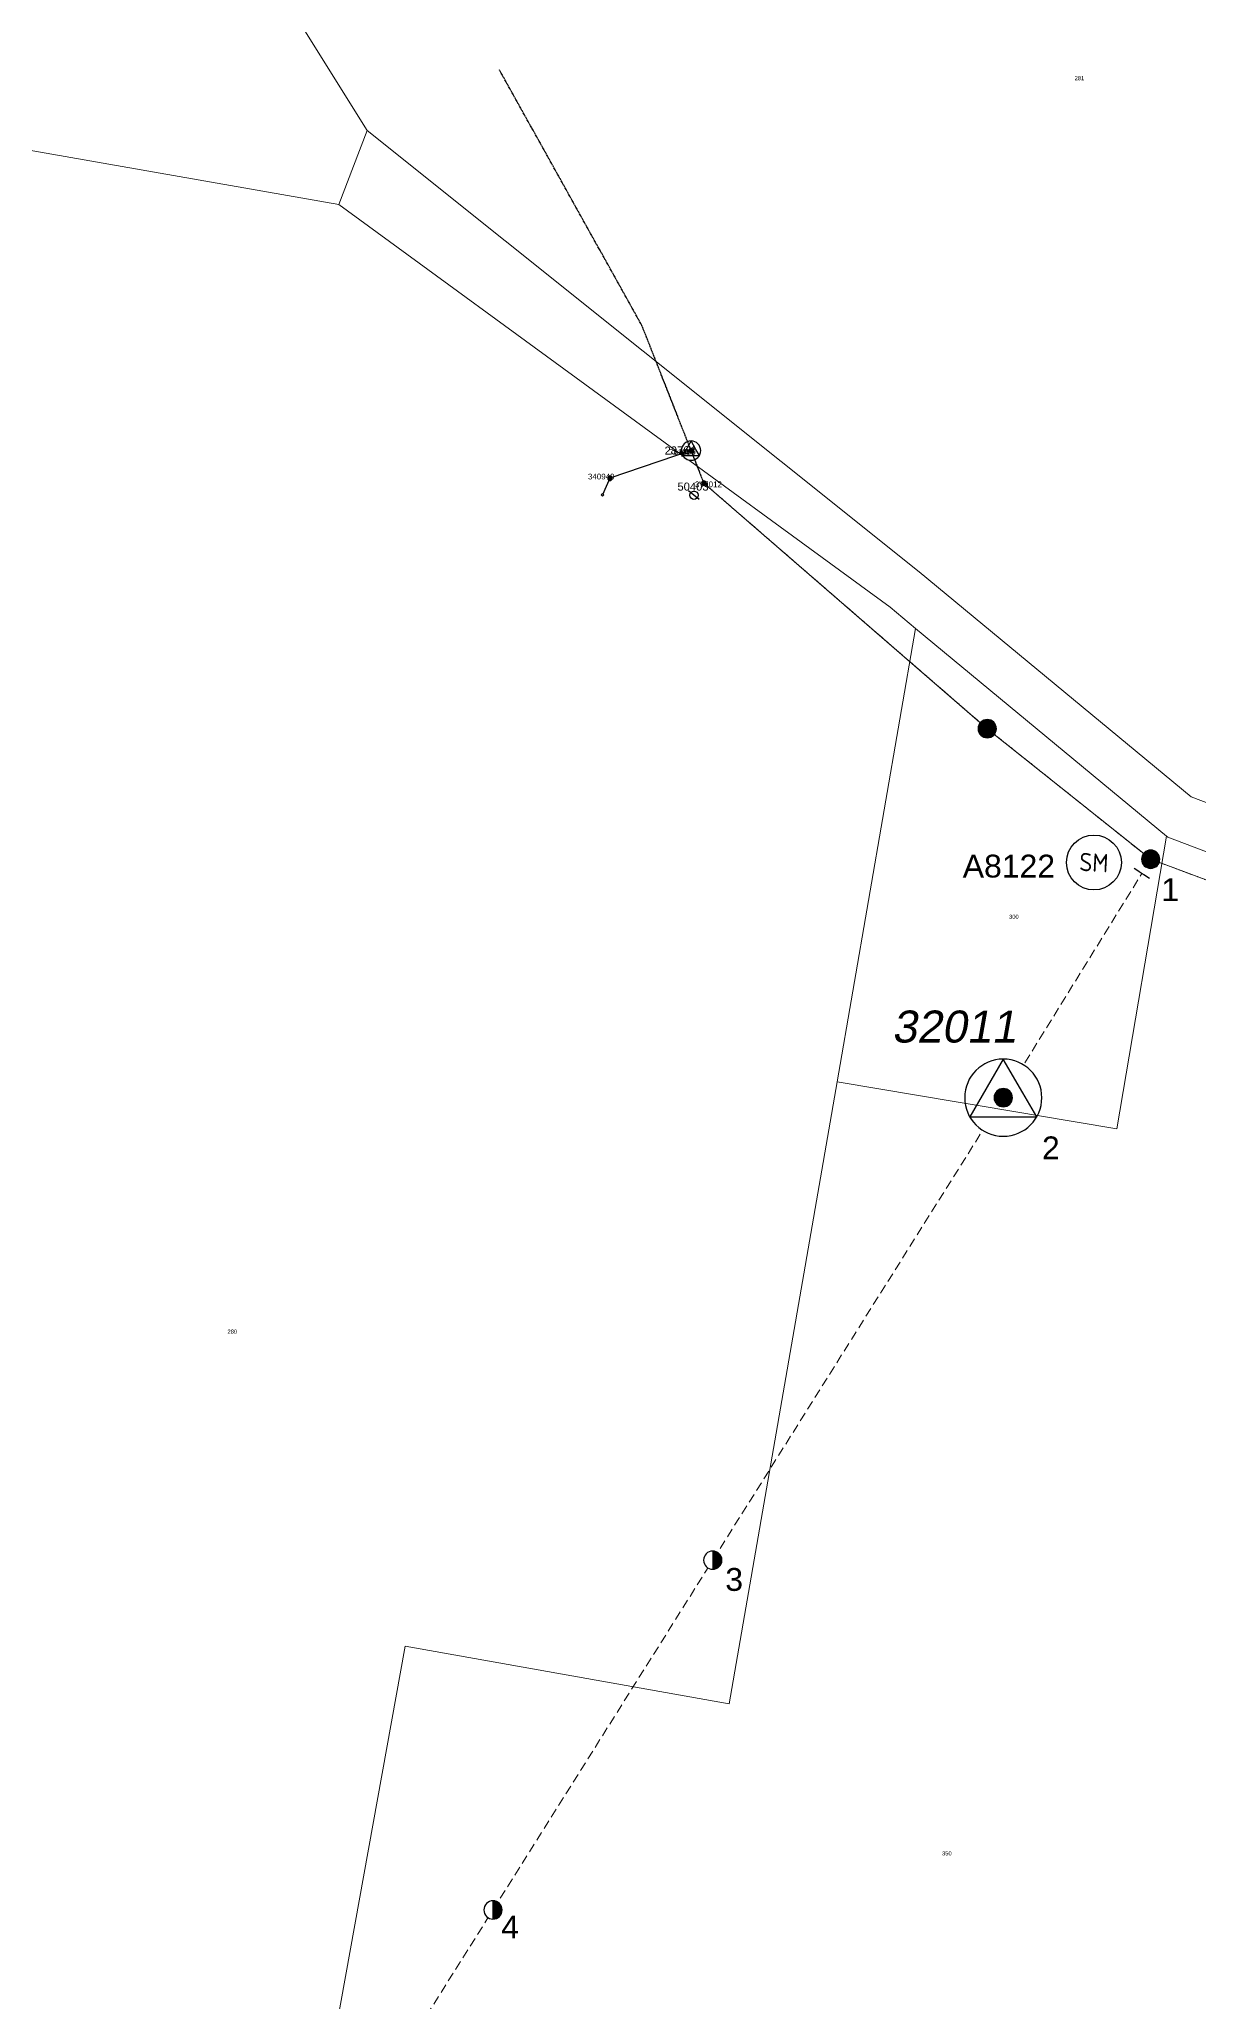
# Model space of a CAD drawing. Header units: metres. Extents: x 234668 to 239817, y 6157151 to 6160743.
# Drawn here: x 237013 to 237520, y 6159248 to 6160106 of the extents above; entities that cross this region are included whole.
import ezdxf
from ezdxf.enums import TextEntityAlignment as Align

# ---------------------------------------------------------------- set-up
doc = ezdxf.new("R2010")
doc.units = ezdxf.units.M
doc.linetypes.add('Cable Exist OH', pattern=[1, 1, 0])
doc.linetypes.add('Cable New OH', pattern=[6, 4, -2])
doc.layers.get('0').update_dxf_attribs({"color": 6})
for name, color, linetype in [('_User_HV_Exist', 7, 'Continuous'), ('Equip_LV_EXT', 7, 'Continuous'), ('Equip_SP_HV_EXT', 7, 'Continuous'), ('Mains_HV_EXT', 7, 'Continuous'), ('Mains_HV_NEW', 2, 'Continuous'), ('Mains_HV_New_A10', 2, 'Continuous'), ('OH_Details_SP_MISC', 7, 'Continuous'), ('Services_SP_EXT', 7, 'Continuous'), ('Sub_SP_TR_HV_LV_EXT', 7, 'Continuous'), ('SupportsOH_SP_TR_HV_LV_SL_EXT', 7, 'Continuous'), ('SupportsOH_SP_TR_HV_LV_SL_MOD', 3, 'Continuous'), ('SupportsOH_SP_TR_HV_LV_SL_NEW', 2, 'Continuous')]:
    doc.layers.add(name, color=color, linetype=linetype)
doc.layers.add('Cadastre Land Parcels_SP_EXT', color=8, linetype='Continuous', lineweight=5)
doc.layers.add('Cadastre Roads_SP_EXT', color=8, linetype='Continuous', lineweight=5)
doc.styles.add('HVSW_LABEL', font='arial.ttf')
doc.styles.add('iecARIAL', font='arial.ttf', dxfattribs={"height": 2})
doc.styles.add('IESYMBOL1', font='isocp.shx')
doc.styles.add('POLE_LABEL', font='arial.ttf')
doc.styles.get("Standard").update_dxf_attribs({"font": 'arial.ttf'})
doc.styles.add('SWITCH_LABEL', font='arial.ttf', dxfattribs={"height": 2.5})

# ---------------------------------------------------------------- blocks, each defined once
blk = doc.blocks.new('SUB_POLE_EXT')
blk.add_wipeout([(0, 4.22), (0.42, 4.2), (0.83, 4.14), (1.21, 4.05), (1.62, 3.9), (1.99, 3.72), (2.35, 3.51), (2.68, 3.26), (2.99, 2.99), (3.28, 2.66), (3.52, 2.34), (3.76, 1.92), (3.9, 1.62), (4.04, 1.23), (4.18, 0.63), (4.22, 0), (4.18, -0.61), (4.06, -1.15), (3.9, -1.62), (3.58, -2.24), (3.22, -2.73), (2.97, -3.01), (2.68, -3.26), (2.36, -3.5), (2, -3.72), (1.64, -3.89), (1.25, -4.03), (0.82, -4.14), (0.42, -4.2), (0, -4.22), (-0.41, -4.2), (-0.8, -4.15), (-1.21, -4.05), (-1.62, -3.9), (-1.99, -3.73), (-2.35, -3.51), (-2.68, -3.26), (-2.96, -3.02), (-3.23, -2.72), (-3.51, -2.35), (-3.71, -2.01), (-3.91, -1.6), (-4.05, -1.21), (-4.16, -0.76), (-4.22, -0.14), (-4.21, 0.39), (-4.14, 0.83), (-4.03, 1.27), (-3.9, 1.63), (-3.71, 2.02), (-3.5, 2.37), (-3.28, 2.67), (-2.99, 2.99), (-2.68, 3.27), (-2.33, 3.52), (-1.98, 3.73), (-1.63, 3.9), (-1.2, 4.05), (-0.78, 4.15), (-0.4, 4.21)])
blk.add_line((2.16, 0.48), (2.16, 0.48, 0))
blk.add_lwpolyline([(-4.22, 0, 1), (4.22, 0, 1)], format="xyb", close=True)
blk.add_lwpolyline([(2.14, 0.52), (0, 4.22), (-3.66, -2.11), (3.66, -2.11)], close=True)
for tag, height, flags, p in [('ASSET_NUM', 3.5, 8, (2, 2)), ('STREET_CODE', 0.2, 9, (1.5, 0)), ('CONSTRUCTED_VOLTAGE', 0.2, 9, (1.5, -0.2)), ('OPERATING_VOLTAGE', 0.2, 9, (1.5, -0.6)), ('OPERATED_BY', 0.2, 9, (1.5, -0.8)), ('ORIENTATION', 0.2, 9, (1.5, -1.2)), ('OWNED_BY', 0.2, 9, (1.5, -1.4)), ('SECONDARY_VOLTAGE', 0.2, 9, (1.5, -1.6)), ('STATE', 0.2, 9, (1.5, -1.8)), ('SUBSTATION_TYPE', 0.2, 9, (1.5, -2)), ('NO_PHASES', 0.2, 9, (1.5, -0.4)), ('MAINTAINED_BY', 0.2, 9, (1.5, -1)), ('USAGE', 0.2, 9, (1.5, -2.2)), ('STREETNAME', 0.2, 9, (1.5, -2.8)), ('SUBURB', 0.2, 9, (1.5, -3)), ('Z', 0.2, 1, (1.5, -3.4)), ('LEGEND', 0.2, 9, (1.5, -2.4)), ('LOCATION', 0.2, 9, (1.5, -2.6)), ('NOTES', 0.2, 9, (1.5, -3.2))]:
    blk.add_attdef(tag, text='', height=height, dxfattribs=dict(flags=flags)).set_placement(p, align=Align.MIDDLE_LEFT)
blk = doc.blocks.new('LV_OH_LINKS_DISTFUSE_EXT')
for p, q in [((0, 0), (0.96, 0)), ((3.84, 0), (4.8, 0))]:
    blk.add_line(p, q)
blk.add_lwpolyline([(3.84, -1.2), (3.84, 1.2), (0.96, -1.2), (0.96, 1.2)], close=True)
at = {"flags": 9}
for tag, p in [('ACTUAL_STATUS', (0, 0)), ('CONSTRUCTED_VOLTAGE', (0, -0.2)), ('OPERATING_VOLTAGE', (0, -0.6)), ('ORIENTATION', (0, -0.8)), ('OWNED_BY', (0, -1)), ('STATE', (0, -1.2)), ('SWITCH_TYPE', (0, -1.4)), ('NO_PHASES', (0, -0.4)), ('USAGE', (0, -1.6)), ('NOTES', (0, -1.8))]:
    blk.add_attdef(tag, text='', height=0.2, dxfattribs=at).set_placement(p, align=Align.MIDDLE_LEFT)
at = {"flags": 1}
blk.add_attdef('Z', (0, 0), '', height=0.2, dxfattribs=at)
blk = doc.blocks.new('CCP_EXT')
blk.add_wipeout([(0, 0.57), (0.57, 0), (0, -0.57), (-0.57, 0)])
blk.add_lwpolyline([(-0.57, 0), (0, 0.57), (0.57, 0), (0, -0.57), (-0.57, 0)])
at = {"flags": 1}
blk.add_attdef('Z', (0, 0), '', height=0.2, dxfattribs=at)
at = {"flags": 9}
for tag, p in [('CCP_TYPE', (0, 0)), ('CONSTRUCTED_VOLTAGE', (0, -0.2)), ('OPERATING_VOLTAGE', (0, -0.6)), ('ORIENTATION', (0, -0.8)), ('OWNED_BY', (0, -1)), ('STATE', (0, -1.8)), ('NO_PHASES', (0, -0.4)), ('USAGE', (0, -1.2)), ('LEGEND', (0, -1.4)), ('LIFE_SUPPORT', (0, -1.6)), ('NOTES', (0, -2))]:
    blk.add_attdef(tag, text='', height=0.2, dxfattribs=at).set_placement(p, align=Align.MIDDLE_LEFT)
blk = doc.blocks.new('POLE_EXT')
blk.add_hatch(color=256).paths.add_polyline_path([(-1, 0, 1), (1, 0, 1)])
blk.add_lwpolyline([(-1, 0, 1), (1, 0, 1)], format="xyb", close=True)
for tag, height, flags, p in [('pNumber', 2.5, 8, (-17.84, 2.07)), ('OWNED_BY', 0.2, 9, (1.35, -0.4)), ('SPECIAL_USE', 0.2, 9, (1.35, -0.8)), ('STATE', 0.2, 9, (1.35, -1)), ('cLV', 0.2, 9, (1.35, -1.4)), ('hDepth', 0.2, 9, (1.35, -1.6)), ('hDia', 0.2, 9, (1.35, -1.8)), ('cHV', 0.2, 9, (1.35, -2)), ('PARENT', 0.2, 9, (1.35, -0.6)), ('USAGE', 0.2, 9, (1.35, -1.2)), ('LBRACKET', 0.2, 9, (1.35, -2.2)), ('cLinedev', 0.2, 9, (1.35, -3.4)), ('pExisting', 0.2, 9, (1.35, -3.8)), ('pFooting', 0.2, 9, (1.35, -4.4)), ('LExisting', 0.2, 9, (1.35, -2.4)), ('LANTNUMBER', 0.2, 9, (1.35, -2.6)), ('LOther', 0.2, 9, (1.35, -2.8)), ('LRemove', 0.2, 9, (1.35, -3)), ('LEGEND', 0.2, 9, (1.35, -3.2)), ('LOCATION', 0.2, 9, (1.35, -3.6)), ('PFNUMBER', 0.2, 9, (1.35, -4)), ('NEWPFNUMBER', 0.2, 9, (1.35, -4.2)), ('pNew', 0.2, 9, (1.35, -4.6)), ('pRelocate', 0.2, 9, (1.35, -5)), ('pRemove', 0.2, 9, (1.35, -5.2)), ('pReplace', 0.2, 9, (1.35, -5.4)), ('pStay', 0.2, 9, (1.35, -5.6)), ('pType', 0.2, 9, (1.35, -5.8)), ('cspan', 0.2, 9, (1.35, -6)), ('STREETNAME', 0.2, 9, (1.35, -6.2)), ('SUBURB', 0.2, 9, (1.35, -6.4)), ('OPERATED_BY', 0.2, 9, (1.36, -7.01)), ('NOTES', 0.2, 9, (1.35, -6.6)), ('MAINTAINED_BY', 0.2, 9, (1.36, -6.81))]:
    blk.add_attdef(tag, text='', height=height, dxfattribs=dict(flags=flags)).set_placement(p, align=Align.MIDDLE_LEFT)
at = {"style": 'POLE_LABEL'}
for tag, height, flags, p in [('ASSET_NUM', 2.5, 8, (2, 2)), ('STRUCTURE_PLANT_NUMBER', 0.2, 9, (1.35, 0.03)), ('STREET_CODE', 0.2, 9, (1.35, -0.2))]:
    blk.add_attdef(tag, text='', height=height, dxfattribs=dict(at, flags=flags)).set_placement(p, align=Align.MIDDLE_LEFT)
at = {"flags": 1}
blk.add_attdef('Z', (1.35, -7.33), '', height=0.2, dxfattribs=at)
blk = doc.blocks.new('HV_ABS_CLOSED_EXT')
blk.add_line((-3, 6.87), (3, 6.87))
blk.add_circle((0, 6.87), 1.8)
at = {"flags": 1}
blk.add_attdef('Z', (0, 0), '', height=0.2, dxfattribs=at)
at = {"style": 'HVSW_LABEL'}
for tag, height, flags, p in [('ASSET_NUM', 3.5, 8, (2, 2)), ('STREET_CODE', 0.2, 9, (0, -0.2))]:
    blk.add_attdef(tag, text='', height=height, dxfattribs=dict(at, flags=flags)).set_placement(p, align=Align.MIDDLE_LEFT)
at = {"flags": 9}
for tag, p in [('ACTUAL_STATUS', (0, -0.4)), ('CONSTRUCTED_VOLTAGE', (0, -0.6)), ('OPERATING_VOLTAGE', (0, -1)), ('ORIENTATION', (0, -1.2)), ('OWNED_BY', (0, -1.4)), ('STATE', (0, -1.6)), ('SWITCH_TYPE', (0, -1.8)), ('STREETNAME', (0, -2.6)), ('SUBURB', (0, -2.8)), ('NO_PHASES', (0, -0.8)), ('USAGE', (0, -2)), ('LEGEND', (0, -2.2)), ('LOCATION', (0, -2.4)), ('NOTES', (0, -3))]:
    blk.add_attdef(tag, text='', height=0.2, dxfattribs=at).set_placement(p, align=Align.MIDDLE_LEFT)
blk = doc.blocks.new('*U39')
blk.add_circle((-4.39, -0.83), 3)
at = {"style": 'IESYMBOL1'}
blk.add_text('SM', height=2, dxfattribs=at).set_placement((-4.39, -0.83), align=Align.MIDDLE)
at = {"style": 'SWITCH_LABEL'}
for tag, height, flags, p in [('ASSET_NUM', 2.5, 8, (2, 2)), ('STREET_CODE', 0.2, 9, (0, -0.2))]:
    blk.add_attdef(tag, text='', height=height, dxfattribs=dict(at, flags=flags)).set_placement(p, align=Align.MIDDLE_LEFT)
at = {"flags": 1}
blk.add_attdef('Z', (0, 0), '', height=0.2, dxfattribs=at)
at = {"flags": 9}
for tag, p in [('ACTUAL_STATUS', (0, -0.4)), ('CONSTRUCTED_VOLTAGE', (0, -0.6)), ('OPERATING_VOLTAGE', (0, -1)), ('ORIENTATION', (0, -1.2)), ('OWNED_BY', (0, -1.4)), ('SECTIONALISER_TYPE', (0, -1.6)), ('STATE', (0, -1.8)), ('NO_PHASES', (0, -0.8)), ('USAGE', (0, -2)), ('LEGEND', (0, -2.2)), ('STREETNAME', (0, -2.6)), ('SUBURB', (0, -2.8)), ('LOCATION', (0, -2.4)), ('NOTES', (0, -3))]:
    blk.add_attdef(tag, text='', height=0.2, dxfattribs=at).set_placement(p, align=Align.MIDDLE_LEFT)
blk = doc.blocks.new('POLE_REPLACE_NEW')
for tag, flags, p in [('LExisting', 9, (1.5, -2.2)), ('cLinedev', 9, (1.5, -3.2)), ('LANTNUMBER', 9, (1.5, -2.4)), ('LOther', 9, (1.5, -2.6)), ('LRemove', 9, (1.5, -2.8)), ('LEGEND', 9, (1.5, -3)), ('pExisting', 9, (1.5, -3.4)), ('PFNUMBER', 9, (1.5, -3.6)), ('NEWPFNUMBER', 9, (1.5, -3.8)), ('pFooting', 9, (1.5, -4)), ('pNew', 9, (1.5, -4.2)), ('pNumber', 9, (1.5, -4.4)), ('cspan', 9, (1.5, -5.6)), ('SUBURB', 9, (1.5, -5.8)), ('STREETNAME', 9, (1.5, -6)), ('pRelocate', 9, (1.5, -4.6)), ('pRemove', 9, (1.5, -4.8)), ('pReplace', 9, (1.5, -5)), ('pStay', 9, (1.5, -5.2)), ('pType', 9, (1.5, -5.4)), ('LOCATION', 9, (1.5, -6.2)), ('NOTES', 9, (1.5, -6.4)), ('OPERATED_BY', 9, (1.5, -6.6)), ('Z', 1, (1.5, -7)), ('MAINTAINED_BY', 9, (1.5, -6.8))]:
    blk.add_attdef(tag, text='', height=0.2, dxfattribs=dict(flags=flags)).set_placement(p, align=Align.MIDDLE_LEFT)
blk.add_wipeout([(0, 1), (-0.13, 0.99), (-0.25, 0.97), (-0.37, 0.93), (-0.48, 0.88), (-0.59, 0.81), (-0.68, 0.73), (-0.77, 0.64), (-0.84, 0.54), (-0.9, 0.43), (-0.95, 0.31), (-0.98, 0.19), (-1, 0.06), (-1, -0.06), (-0.98, -0.19), (-0.95, -0.31), (-0.9, -0.43), (-0.84, -0.54), (-0.77, -0.64), (-0.68, -0.73), (-0.59, -0.81), (-0.48, -0.88), (-0.37, -0.93), (-0.25, -0.97), (-0.13, -0.99), (0, -1), (0.13, -0.99), (0.25, -0.97), (0.37, -0.93), (0.48, -0.88), (0.59, -0.81), (0.68, -0.73), (0.77, -0.64), (0.84, -0.54), (0.9, -0.43), (0.95, -0.31), (0.98, -0.19), (1, -0.06), (1, 0.06), (0.98, 0.19), (0.95, 0.31), (0.9, 0.43), (0.84, 0.54), (0.77, 0.64), (0.68, 0.73), (0.59, 0.81), (0.48, 0.88), (0.37, 0.93), (0.25, 0.97), (0.13, 0.99)])
h = blk.add_hatch(color=256)
edge = h.paths.add_edge_path()
edge.add_arc((0, 0), 1, 270, 450)
edge.add_line((0, 1), (0, -1))
blk.add_lwpolyline([(0, 1), (0, -1)])
at = {"lineweight": -3}
blk.add_arc((0, 0), 1, 90, 270, dxfattribs=at)
blk.add_arc((0, 0), 1, 270, 90)
for tag, height, flags, p in [('ASSET_NUM', 2.5, 8, (2, 2)), ('STREET_CODE', 0.2, 9, (1.5, 0)), ('OWNED_BY', 0.2, 9, (1.5, -0.2)), ('SPECIAL_USE', 0.2, 9, (1.5, -0.6)), ('STATE', 0.2, 9, (1.5, -0.8)), ('cLV', 0.2, 9, (1.5, -1.2)), ('cHV', 0.2, 9, (1.5, -1.8)), ('PARENT', 0.2, 9, (1.5, -0.4)), ('USAGE', 0.2, 9, (1.5, -1)), ('hDepth', 0.2, 9, (1.5, -1.4)), ('hDia', 0.2, 9, (1.5, -1.6)), ('LBRACKET', 0.2, 9, (1.5, -2))]:
    blk.add_attdef(tag, text='', height=height, dxfattribs=dict(flags=flags)).set_placement(p, align=Align.MIDDLE_LEFT)
at = {"style": 'POLE_LABEL', "flags": 9}
blk.add_attdef('STRUCTURE_PLANT_NUMBER', text='', height=0.2, dxfattribs=at).set_placement((1.5, 0.24), align=Align.MIDDLE_LEFT)
blk = doc.blocks.new('End Shackle_NEW')
at = {"flags": 9}
for tag, p in [('STATE', (0, -1.2)), ('OPERATED_BY', (0, -2.01)), ('USAGE', (0, -1.4)), ('NOTES', (0, -1.6)), ('MAINTAINED_BY', (0, -1.81))]:
    blk.add_attdef(tag, text='', height=0.2, dxfattribs=at).set_placement(p, align=Align.MIDDLE_LEFT)
blk.add_wipeout([(-0.25, 0), (-0.25, 1.81), (0.25, 1.82), (0.25, 0)])
blk.add_line((1, 1.81), (-1, 1.81))
at = {"flags": 1}
blk.add_attdef('Z', (0, 0), '', height=0.2, dxfattribs=at)
at = {"flags": 9}
for tag, p in [('CONNECTOR_TYPE', (0, 0)), ('CONSTRUCTED_VOLTAGE', (0, -0.2)), ('OPERATING_VOLTAGE', (0, -0.6)), ('ORIENTATION', (0, -0.8)), ('OWNED_BY', (0, -1)), ('NO_PHASES', (0, -0.4))]:
    blk.add_attdef(tag, text='', height=0.2, dxfattribs=at).set_placement(p, align=Align.MIDDLE_LEFT)

msp = doc.modelspace()

# ---------------------------------------------------------------- linework, layer by layer
at = {"layer": '_User_HV_Exist', "color": 7, "linetype": 'Cable Exist OH', "lineweight": 0, "flags": 128}
msp.add_lwpolyline([(237499.21, 6159747.31), (237427.7, 6159804.41), (237303.73, 6159911.8)], dxfattribs=at)
at = {"layer": '_User_HV_Exist', "color": 7, "linetype": 'Cable Exist OH', "lineweight": 0}
msp.add_lwpolyline([(237623.75, 6159700.89), (237499.21, 6159747.31)], dxfattribs=at)
at = {"layer": 'Cadastre Land Parcels_SP_EXT', "linetype": 'Continuous'}
msp.add_lwpolyline([(237858.55, 6160488.2), (237858.36, 6160488.3), (237695.5, 6160550.62), (237575.2, 6160587.28), (237458.72, 6160538.22), (237444.06, 6160537.58), (237172.4, 6160525.4), (237171.48, 6160457.98), (237050.01, 6160236.23), (237156.42, 6160066.06), (237397.94, 6159873.09), (237516.97, 6159774.55), (237658.38, 6159720.95), (237715.1, 6159842.48), (237695.91, 6159955.74), (237858.55, 6160488.2)], close=True, dxfattribs=at)
at = {"layer": 'Mains_HV_New_A10', "color": 2, "linetype": 'Cable New OH', "lineweight": 0}
msp.add_lwpolyline([(236629.37, 6158375.28), (236698.87, 6158481.41), (236818.78, 6158669.35), (236911.54, 6158814.25), (237036.78, 6159010.24), (237083.41, 6159083.88), (237211.42, 6159287.72), (237307.61, 6159440.7), (237434.71, 6159643), (237499.21, 6159747.31)], dxfattribs=at)
at = {"layer": 'OH_Details_SP_MISC', "color": 7, "linetype": 'Continuous', "lineweight": 0, "flags": 128}
msp.add_lwpolyline([(237499.21, 6159747.31), (237427.7, 6159804.41), (237303.73, 6159911.87)], dxfattribs=at)
at = {"layer": 'OH_Details_SP_MISC', "color": 7, "linetype": 'Continuous', "lineweight": 0}
msp.add_lwpolyline([(237623.75, 6159700.89), (237499.21, 6159747.31)], dxfattribs=at)

# ---------------------------------------------------------------- block references
at = {"layer": 'Equip_SP_HV_EXT'}
ref = msp.add_blockref('HV_ABS_CLOSED_EXT', (237303.76, 6159911.82), dxfattribs=dict(at, rotation=140.3146123316228))
ref.add_attrib('ASSET_NUM', '50403', dxfattribs={"layer": '0', "height": 3.5, "style": 'HVSW_LABEL'}).set_placement((237305.76, 6159912.07), align=Align.TOP_RIGHT)
ref = msp.add_blockref('*U39', (237492.09, 6159748.29), dxfattribs=dict(at, xscale=4, yscale=4, zscale=4, rotation=357.073955963588))
ref.add_attrib('ASSET_NUM', 'A8122', (237416.99, 6159739.31), dxfattribs={"layer": '0', "height": 10, "style": 'SWITCH_LABEL'})
at = {"layer": 'SupportsOH_SP_TR_HV_LV_SL_EXT'}
ref = msp.add_blockref('POLE_EXT', (237262.64, 6159913.95), dxfattribs=at)
ref.add_attrib('ASSET_NUM', '340949', dxfattribs={"layer": '0', "height": 2.5, "style": 'POLE_LABEL'}).set_placement((237264.64, 6159914.7), align=Align.MIDDLE_RIGHT)
ref = msp.add_blockref('POLE_EXT', (237303.73, 6159911.8), dxfattribs=at)
ref.add_attrib('ASSET_NUM', '3VJ012', dxfattribs={"layer": '0', "height": 2.5, "style": 'POLE_LABEL'}).set_placement((237305.73, 6159912.55), align=Align.TOP_CENTER)
at = {"layer": 'SupportsOH_SP_TR_HV_LV_SL_MOD', "xscale": 4, "yscale": 4, "zscale": 4}
msp.add_blockref('POLE_EXT', (237427.7, 6159804.41), dxfattribs=at)

# ---------------------------------------------------------------- texts
at = {"layer": 'Cadastre Land Parcels_SP_EXT'}
for s, p in [('281', (237465.93, 6160088.07)), ('300', (237437.26, 6159721.25)), ('280', (237095.29, 6159539.79)), ('350', (237407.94, 6159311.54))]:
    msp.add_text(s, height=1.8, dxfattribs=at).set_placement(p)

# ---------------------------------------------------------------- next in the draw order: block references
at = {"layer": 'SupportsOH_SP_TR_HV_LV_SL_MOD'}
ref = msp.add_blockref('SUB_POLE_EXT', (237434.71, 6159643), dxfattribs=dict(at, xscale=4, yscale=4, zscale=4))
ref.add_attrib('ASSET_NUM', '32011', dxfattribs={"layer": '0', "height": 14, "oblique": 10}).set_placement((237386, 6159681.12), align=Align.TOP_LEFT)

# ---------------------------------------------------------------- next in the draw order: linework, layer by layer
at = {"layer": 'Cadastre Land Parcels_SP_EXT', "linetype": 'Continuous'}
for points in [[(237362.03, 6159650.01), (237396.38, 6159848.24), (237385.18, 6159857.51), (237144.04, 6160033.73), (237001.78, 6160058.65), (236873.26, 6159284.21), (236665.29, 6159317.58), (236629.44, 6159092.05), (237102.86, 6159014.86), (237173.04, 6159403.02), (237314.84, 6159377.87), (237362.03, 6159650.01)], [(237506.13, 6159757.44), (237396.38, 6159848.24), (237362.03, 6159650.01), (237484.47, 6159629.33), (237506.13, 6159757.44)], [(237839.64, 6159630.6), (237506.74, 6159756.94), (237506.13, 6159757.44), (237484.47, 6159629.33), (237362.03, 6159650.01), (237314.84, 6159377.87), (237173.04, 6159403.02), (237102.86, 6159014.86), (237137.11, 6159009.28), (237157.01, 6159006.07), (237353.01, 6158974.11), (237637.39, 6158927.72), (237728.98, 6158912.8), (237839.64, 6159630.6)]]:
    msp.add_lwpolyline(points, close=True, dxfattribs=at)
at = {"layer": 'Cadastre Roads_SP_EXT', "linetype": 'Continuous'}
msp.add_lwpolyline([(238255.21, 6159128.26), (238295.1, 6159386.98), (238226.44, 6159505.27), (237950.48, 6159610.02), (237658.38, 6159720.95), (237658.38, 6159720.95), (237516.97, 6159774.55), (237397.94, 6159873.09), (237156.42, 6160066.06), (237150.43, 6160050.43), (237144.04, 6160033.73), (237385.18, 6159857.51), (237396.38, 6159848.24), (237506.13, 6159757.44), (237506.74, 6159756.94), (237839.64, 6159630.6), (237991.99, 6159572.78), (238212.59, 6159489), (238274.12, 6159383.05), (238200.7, 6158906.54)], dxfattribs=at)

# ---------------------------------------------------------------- next in the draw order: block references
at = {"layer": 'SupportsOH_SP_TR_HV_LV_SL_MOD', "color": 7, "linetype": 'Continuous'}
ref = msp.add_blockref('POLE_EXT', (237434.71, 6159643), dxfattribs=dict(at, xscale=4, yscale=4, zscale=4))
ref.add_attrib('pNumber', '2', dxfattribs={"height": 10, "style": 'iecARIAL'}).set_placement((237451.67, 6159621.05), align=Align.MIDDLE_LEFT)

# ---------------------------------------------------------------- next in the draw order: block references
at = {"layer": 'Mains_HV_NEW', "color": 7, "linetype": 'Continuous', "xscale": 4, "yscale": 4, "zscale": 4, "rotation": 147.4848020336065}
msp.add_blockref('End Shackle_NEW', (237499.21, 6159747.31), dxfattribs=at).dxf.unprotected_set("ltscale", 0)
at = {"layer": 'Services_SP_EXT'}
msp.add_blockref('CCP_EXT', (237259.38, 6159906.75), dxfattribs=at)
at = {"layer": 'Sub_SP_TR_HV_LV_EXT'}
ref = msp.add_blockref('SUB_POLE_EXT', (237298.12, 6159926.04), dxfattribs=at)
ref.add_attrib('ASSET_NUM', '23764', dxfattribs={"layer": '0', "height": 3.5, "rotation": 1}).set_placement((237300.12, 6159926.29), align=Align.MIDDLE_RIGHT)
at = {"layer": 'SupportsOH_SP_TR_HV_LV_SL_NEW', "color": 7, "linetype": 'Continuous'}
ref = msp.add_blockref('POLE_REPLACE_NEW', (237307.61, 6159440.7), dxfattribs=dict(at, xscale=4, yscale=4, zscale=4))
ref.add_attrib('pNumber', '3', dxfattribs={"height": 10, "style": 'iecARIAL'}).set_placement((237313.09, 6159432.27), align=Align.MIDDLE_LEFT)
ref = msp.add_blockref('POLE_REPLACE_NEW', (237211.44, 6159287.71), dxfattribs=dict(at, xscale=4, yscale=4, zscale=4))
ref.add_attrib('pNumber', '4', dxfattribs={"height": 10, "style": 'iecARIAL'}).set_placement((237215.05, 6159280.24), align=Align.MIDDLE_LEFT)

# ---------------------------------------------------------------- next in the draw order: linework, layer by layer
at = {"layer": 'Mains_HV_EXT', "linetype": 'Cable Exist OH'}
for points in [[(237298.14, 6159926.08), (237276.63, 6159980.73), (237214.26, 6160092.6)], [(237303.76, 6159911.82), (237298.14, 6159926.08)]]:
    msp.add_lwpolyline(points, dxfattribs=at)
at = {"layer": 'Services_SP_EXT'}
msp.add_lwpolyline([(237298.12, 6159926.04), (237262.64, 6159913.95), (237259.38, 6159906.75)], dxfattribs=at)

# ---------------------------------------------------------------- next in the draw order: block references
at = {"layer": 'Equip_LV_EXT', "rotation": 198.8130234968118}
msp.add_blockref('LV_OH_LINKS_DISTFUSE_EXT', (237297.51, 6159925.83), dxfattribs=at)
at = {"layer": 'SupportsOH_SP_TR_HV_LV_SL_EXT'}
ref = msp.add_blockref('POLE_EXT', (237298.12, 6159926.04), dxfattribs=at)
ref.add_attrib('ASSET_NUM', '761945', dxfattribs={"layer": '0', "height": 2.5, "rotation": 1, "style": 'POLE_LABEL'}).set_placement((237300.12, 6159926.79), align=Align.TOP_RIGHT)
at = {"layer": 'SupportsOH_SP_TR_HV_LV_SL_MOD', "color": 7, "linetype": 'Continuous'}
ref = msp.add_blockref('POLE_EXT', (237499.21, 6159747.31), dxfattribs=dict(at, xscale=4, yscale=4, zscale=4))
ref.add_attrib('pNumber', '1', dxfattribs={"height": 10, "style": 'iecARIAL'}).set_placement((237503.89, 6159734.01), align=Align.MIDDLE_LEFT)

doc.saveas('drawing.dxf')
